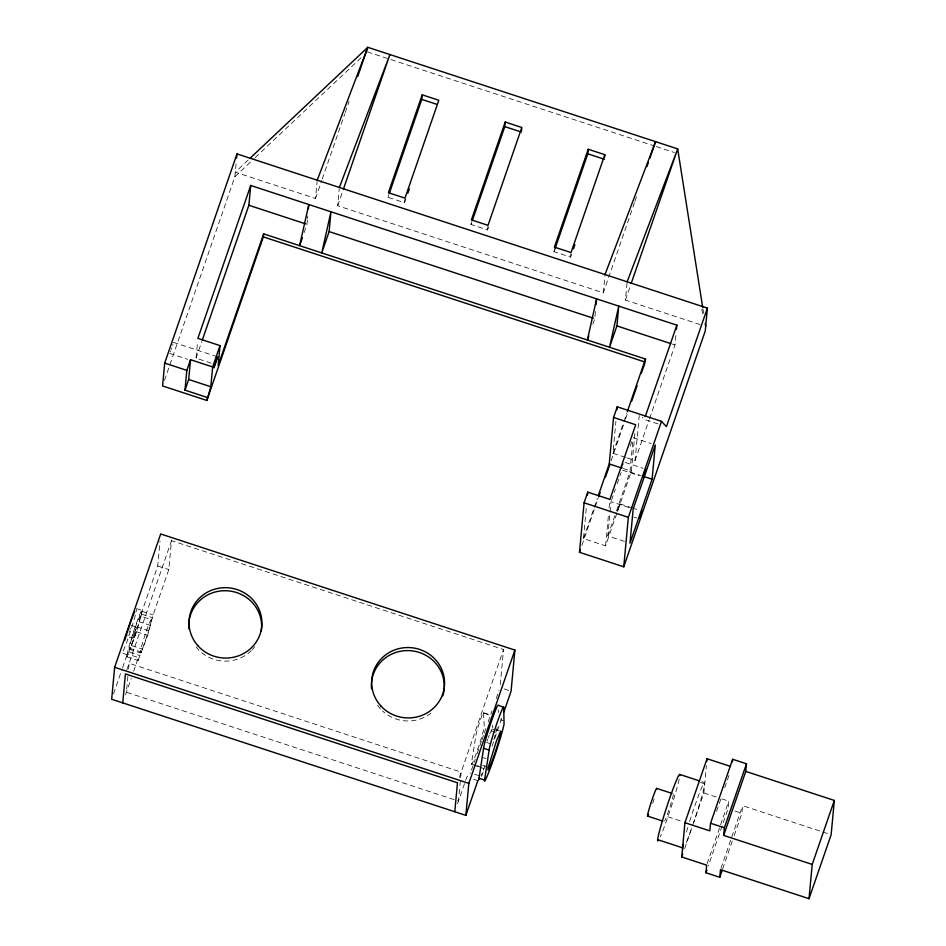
<?xml version="1.0" encoding="UTF-8"?>
<svg xmlns="http://www.w3.org/2000/svg" width="946" height="946" viewBox="0 0 946 946"><rect width="100%" height="100%" fill="white"/><g stroke="black" fill="none" stroke-linecap="round" stroke-linejoin="round"><path stroke-width="0.71" stroke-dasharray="4.73 3.55" d="M127.06 656.867L127.332 653.934L138.4 657.565L138.128 660.497L127.06 656.867L136.543 631.762L142.077 611.282L157.734 565.956L160.028 541.242M127.899 676.307L126.433 692.224L458.479 801.073L460.489 779.362M128.573 669.07L129.117 663.276L461.163 772.137L460.619 777.919M138.128 660.497L147.611 635.381L153.146 614.9L168.802 569.587L171.498 540.639L503.544 649.5L500.008 687.576M211.265 363.158L196.047 358.167L197.619 341.187M164.498 380.363L234.868 176.748L236.074 163.741M307.379 220.087L306.989 224.32L303.761 233.662M307.521 218.668L307.781 215.842M248.112 160.087L235.294 172.172L315.538 198.483L317.099 181.608M634.47 202.669L603.312 292.822L337.675 205.743L339.236 188.869M406 198.565L404.569 202.704L387.966 197.253L388.179 194.971M404.569 202.704L404.888 199.275M488.538 227.158L487.58 229.913L470.978 224.474L471.404 219.898M487.58 229.913L487.9 226.484M571.55 254.368L570.592 257.123L553.989 251.683L554.415 247.119M570.592 257.123L570.911 253.694M595.424 311.589L594.762 318.66L592.456 325.329M603.312 292.822L605.002 274.541M634.884 433.457L631.384 471.203L605.594 545.842L583.457 538.593L586.414 506.654M700.158 324.573L625.448 300.083L627.009 283.209M625.389 457.356L612.937 453.276L615.905 421.337M605.594 545.842L608.55 513.903M609.094 508.097L609.898 499.393M624.455 541.384L607.852 535.944L611.033 501.676L630.403 508.026M616.508 510.911L629.965 471.959L633.016 439.121M626.772 457.817L635.073 460.536L639.248 415.531M649.512 418.771L675.006 344.971L675.929 335.073M692.803 824.983L703.859 792.985L706.39 765.692M721.845 798.885L728.763 801.156L728.053 808.771L708.353 865.803M734.202 835.555L741.889 813.3L742.598 805.685L821.459 831.546M475.519 765.113L471.368 763.753L476.11 734.427A11.671 0.71 -71.8 0 1 480.083 720.71A11.671 0.71 -71.8 0 1 483.489 713.095L490.406 715.365M172.704 345.172L173.023 344.001M129.969 629.445L130.371 628.097M171.356 349.381L171.841 347.951M129.034 632.318L129.507 630.887M196.047 358.167L201.805 341.482M113.567 693.761L122.117 669.035M122.59 667.663L127.332 653.934M126.811 669.945L171.498 540.639M125.511 694.884L131.222 678.353M133.611 671.423L138.4 657.565M315.538 198.483L321.77 180.45M322.243 179.066L344.77 113.875M345.255 112.491L349.086 101.388M337.675 205.743L342.949 190.477M387.966 197.253L388.924 194.498M470.978 224.474L471.936 221.707M553.989 251.683L554.947 248.928M634.943 201.285L636.859 195.727M459.318 777.458L503.544 649.5M625.448 300.083L630.722 284.817M457.557 803.733L466.768 777.08L470.529 772.894M471.475 770.139L475.282 759.13M477.186 753.619L481.467 741.238M481.94 739.867L483.844 734.356M484.317 732.984L486.22 727.474M488.124 721.975L491.92 710.966M496.201 698.586L499.062 690.332M481.597 776.512L483.501 771.014M492.05 746.24L502.515 715.968M583.457 538.593L597.304 498.507M612.937 453.276L623.473 422.791M623.958 421.408L626.831 413.095M581.885 545.357L598.203 498.152M611.151 460.667L625.07 420.402M625.554 419.019L627.943 412.066M611.518 500.28L615.361 489.153M617.289 483.595L621.132 472.468M630.261 446.039L632.188 440.469M607.852 535.944L616.035 512.294M635.073 460.536L649.027 420.154M684.632 848.633L691.845 827.762A35.002 2.117 -71.8 0 1 685.235 844.92M716.56 811.396L721.845 796.094M724.731 787.746L729.059 775.223M707.135 863.745L720.119 826.189M720.592 824.794L728.763 801.156M720.97 868.286L742.598 805.685M722.661 868.948L732.275 841.124M487.036 741.309L487.852 738.992M170.457 351.853L170.883 350.718M488.266 737.833L489.271 735.184M127.769 635.641L128.124 634.778M489.78 733.86L492.476 728.396L492.57 729.141L492.334 725.144M130.986 625.247L136.52 627.056L132.889 638.148L127.355 636.339M132.889 638.148L136.52 627.056M619.831 503.875L617.289 511.644L619.831 503.875L630.899 507.505M234.868 176.748L254.096 158.621M255.172 157.615L362.011 56.902M367.355 51.864L654.833 146.11M656.24 146.571L674.463 152.543M672.239 344.06L675.006 344.971M658.12 423.938L644.285 419.409L642.322 417.269M633.146 437.691L651.132 443.591M625.105 462.44L643.091 468.341M623.083 468.483L631.384 471.203M629.965 471.959L641.033 475.59M622.563 470.209L639.165 475.649M173.319 342.322L216.208 356.382M169.677 353.402L187.663 359.303M632.283 507.967L639.2 510.225M633.891 517.084L636.658 517.994M157.734 565.956L168.802 569.587M504.159 688.936L511.077 691.207M701.79 781.668L704.557 782.578A35.002 2.117 -71.8 0 1 693.631 822.571M700.56 782.484L704.711 783.844M483.43 712.669L490.347 714.94M500.434 719.8L503.201 720.71M703.859 792.985L716.311 797.076M822.843 831.995L828.377 833.804M136.437 608.609L141.971 610.43M142.077 611.282L153.146 614.9M496.626 729.768L499.393 730.667M491.955 728.976L500.872 731.873M141.805 614.214L152.874 617.844M491.033 730.844L499.334 733.564M140.209 616.012A17.501 1.052 -71.8 0 1 132.57 641.967A17.501 1.052 -71.8 0 1 131.34 639.839A17.501 1.052 -71.8 0 1 140.209 616.012L151.277 619.642A17.501 1.052 -71.8 0 1 143.638 645.586A17.501 1.052 -71.8 0 1 142.408 643.469A17.501 1.052 -71.8 0 1 151.277 619.642M734.971 811.041L741.889 813.3M150.591 625.46L139.523 621.829A23.343 1.407 -71.8 0 0 140.315 613.221A23.343 1.407 -71.8 0 0 129.898 643.375A23.343 1.407 -71.8 0 0 129.094 651.995L140.162 655.625M148.971 630.84L137.903 627.222L130.536 648.542L141.604 652.172M486.622 742.48L490.773 743.84M136.543 631.762L147.611 635.381M667.9 816.812L683.118 821.802M483.3 757.687L486.067 758.597M131.742 645.633L142.811 649.263M129.212 649.193L140.28 652.823M482.791 765.361L486.942 766.721M476.902 765.562L479.669 766.473M474.23 765.397L478.38 766.757M479.764 767.218L483.914 768.578M127.438 654.786L121.904 652.965A23.343 1.407 -71.8 0 0 129.578 634.045A23.343 1.407 -71.8 0 0 136.543 609.461M474.679 774.254L480.213 776.063M473.686 779.35L477.836 780.71M702.937 308.928L703.623 313.292M701.826 309.129L702.748 314.947M498.483 709.843L498.648 712.563M483.489 713.095L484.269 726.422A20.422 1.23 -71.8 0 1 477.328 750.415A20.422 1.23 -71.8 0 1 471.368 763.753M497.3 727.439A32.188 1.939 -71.8 0 1 495.527 733.86M495.184 735.03A32.188 1.939 -71.8 0 1 493.304 741.286M485.014 765.787A32.188 1.939 -71.8 0 1 481.147 775.46M430.986 713.118A36.468 35.191 5.3 0 1 382.432 710.884M380.552 708.98A36.468 35.191 5.3 0 1 376.532 703.647M254.864 646.567A36.468 35.191 5.3 0 1 252.286 649.642M251.352 650.6A36.468 35.191 5.3 0 1 196.2 647.076M689.622 821.495A35.002 2.117 -71.8 0 1 704.557 782.578M686.441 831.995A35.002 2.117 -71.8 0 1 688.014 826.698M679.204 779.137A35.002 2.117 -71.8 0 1 660.332 836.761M673.363 794.344A14.592 0.875 -71.8 0 1 669.602 807.908A14.592 0.875 -71.8 0 1 664.589 821.128M654.147 798.873A14.592 0.875 -71.8 0 1 651.794 806.039"/><path stroke-width="1.42" d="M503.946 711.841L511.077 691.207L514.896 650.079L160.702 533.97L114.643 667.273L111.675 699.26L465.858 815.369L477.836 780.71L479.717 778.617M122.744 702.878L125.428 673.942L457.474 782.791L454.79 811.739M707.383 308.112L666.422 426.658L661.514 421.337L617.241 406.815L613.564 417.482L635.7 424.742L609.898 499.393L587.762 492.133L584.084 502.799L579.484 552.298L623.757 566.82L705.267 330.958L707.383 308.112L236.985 153.902L164.687 363.098L162.57 385.944L206.843 400.454L263.366 236.902L263.65 233.863L645.503 359.042L645.219 362.093L263.366 236.902M207.127 397.415L184.99 390.154L186.823 370.359L190.513 359.693L212.649 366.942L210.816 386.748L206.843 400.454M184.99 390.154L188.68 379.488L190.513 359.693M236.595 158.112L236.985 153.902M676.449 329.409L676.851 325.164L250.714 185.475L197.88 338.361L220.016 345.621L218.183 365.416L263.65 233.863M202.29 340.099L248.881 205.27L250.714 185.475M308.431 208.77L308.822 204.525L299.622 245.653L302.389 237.659M329.125 231.581L330.958 211.786L321.758 252.913L329.125 231.581L593.367 318.211M389.397 193.126L421.786 99.389L422.212 94.825L438.814 100.264L404.994 198.128L388.392 192.688L422.212 94.825M472.409 220.335L504.797 126.61L505.223 122.034L521.825 127.485L488.006 225.337L471.404 219.898L505.223 122.034M521.506 130.903L521.719 128.621M465.858 815.369L468.826 783.383L514.896 650.079M554.947 248.928L587.809 153.82L588.235 149.255L604.837 154.695L604.624 156.977M596.075 304.517L596.607 298.865L587.395 339.992L588.779 335.996M587.49 495.042L587.762 492.133M616.898 325.921L618.743 306.126L609.531 347.253L616.898 325.921L670.856 343.611M598.262 495.739L609.248 463.942L613.564 417.482M616.981 409.724L617.241 406.815M623.757 566.82L628.357 517.308L661.514 421.337M652.101 479.22L655.282 444.951L633.17 508.936L629.989 543.205L652.101 479.22L643.8 476.5M722.188 870.332L719.788 877.285L705.953 872.756L706.65 865.141L681.747 856.97L684.928 822.701L707.04 758.716L730.56 766.426M706.78 761.506L707.04 758.716M719.788 877.285L720.485 869.67L809.031 898.7L812.212 864.431L723.666 835.401L745.779 771.416L746.489 763.8L732.653 759.26L710.541 823.245L709.831 830.86L684.928 822.701M723.666 835.401L724.376 827.785L746.489 763.8M732.417 761.802L732.653 759.26M745.779 771.416L834.325 800.446L831.144 834.715L809.031 898.7M478.865 779.303L483.867 746.5A23.437 1.419 -71.8 0 1 491.435 721.266A23.437 1.419 -71.8 0 1 498.164 705.113L503.78 707.584L504.041 724.293A32.188 1.939 -71.8 0 1 493.646 758.928A32.188 1.939 -71.8 0 1 484.399 781.124L489.401 748.31A23.437 1.419 -71.8 0 1 496.969 723.087A23.437 1.419 -71.8 0 1 503.698 706.934L503.78 707.584M621.605 467.762L621.889 466.816M212.649 366.942L220.016 345.621M357.718 76.425L367.781 47.3L677.691 148.9L702.712 307.474M343.422 189.094L389.918 54.561L339.366 187.462M407.903 193.055L409.334 188.916M588.235 149.255L554.415 247.119L571.017 252.558L604.837 154.695M573.453 248.857L574.884 244.718M646.934 166.602L648.365 162.44M649.807 158.289L655.554 141.64L605.002 274.541M631.195 283.433L677.691 148.9L627.139 281.802M627.304 411.699L645.503 359.042M579.484 552.298L580.442 549.52M598.676 496.768L600.119 492.594M605.393 477.328L609.721 464.829M631.786 400.962L637.06 385.696M641.376 373.197L644.746 363.477M645.243 416.63L676.851 325.164M681.747 856.97L682.716 854.191M705.953 872.756L706.91 869.965M812.212 864.431L834.325 800.446M622.551 464.805L622.87 463.883M317.229 180.201L367.781 47.3L250.252 158.077M421.786 99.389L437.005 104.379M504.797 126.61L521.4 132.05M587.809 153.82L604.411 159.259M248.881 205.27L305.605 223.871M609.248 463.942L621.699 468.022M164.687 363.098L186.823 370.359M584.084 502.799L628.357 517.308M188.68 379.488L210.816 386.748M679.654 774.407L699.023 780.757M656.69 788.373L671.908 793.363M483.56 748.286L489.094 750.095M710.541 823.245L724.376 827.785M647.608 816.091L662.827 821.081M478.723 778.156L484.257 779.965M657.695 839.67L682.598 847.829M114.643 667.273L468.826 783.383M705.231 323.473L705.692 326.382M124.742 640.276A23.343 1.407 -71.8 0 1 132.937 615.893M133.351 614.853A23.343 1.407 -71.8 0 1 134.781 611.4M371.518 688.723A36.468 35.191 5.3 0 1 406.591 650.6A36.468 35.191 5.3 0 1 444.265 686.808M444.218 688.12A36.468 35.191 5.3 0 1 442.811 695.878M188.893 628.854A36.468 35.191 5.3 0 1 225.999 590.73A36.468 35.191 5.3 0 1 261.321 630.852M682.752 849.106A35.002 2.117 -71.8 0 1 683.189 844.376M657.848 840.947A35.002 2.117 -71.8 0 1 668.148 802.787A35.002 2.117 -71.8 0 1 679.807 775.685M648.637 814.352A14.592 0.875 -71.8 0 1 650.706 803.816A14.592 0.875 -71.8 0 1 656.749 788.905M214.033 367.131L213.95 367.923L217.592 356.831L214.033 367.131M488.325 767.171L487.97 769.193A20.422 1.23 -71.8 0 0 493.93 755.866A20.422 1.23 -71.8 0 0 500.872 731.873L500.777 731.128L496.567 740.552L488.325 767.171M643.363 476.465L645.858 469.251L643.363 476.465M639.472 518.349L641.967 511.136L639.472 518.349M380.836 705.929A36.468 35.191 5.3 0 0 442.693 694.08A36.468 35.191 5.3 0 0 400.785 648.211A36.468 35.191 5.3 0 0 380.836 705.929M198.211 646.059A36.468 35.191 5.3 0 0 260.067 634.21A36.468 35.191 5.3 0 0 218.159 588.341A36.468 35.191 5.3 0 0 198.211 646.059"/></g></svg>
